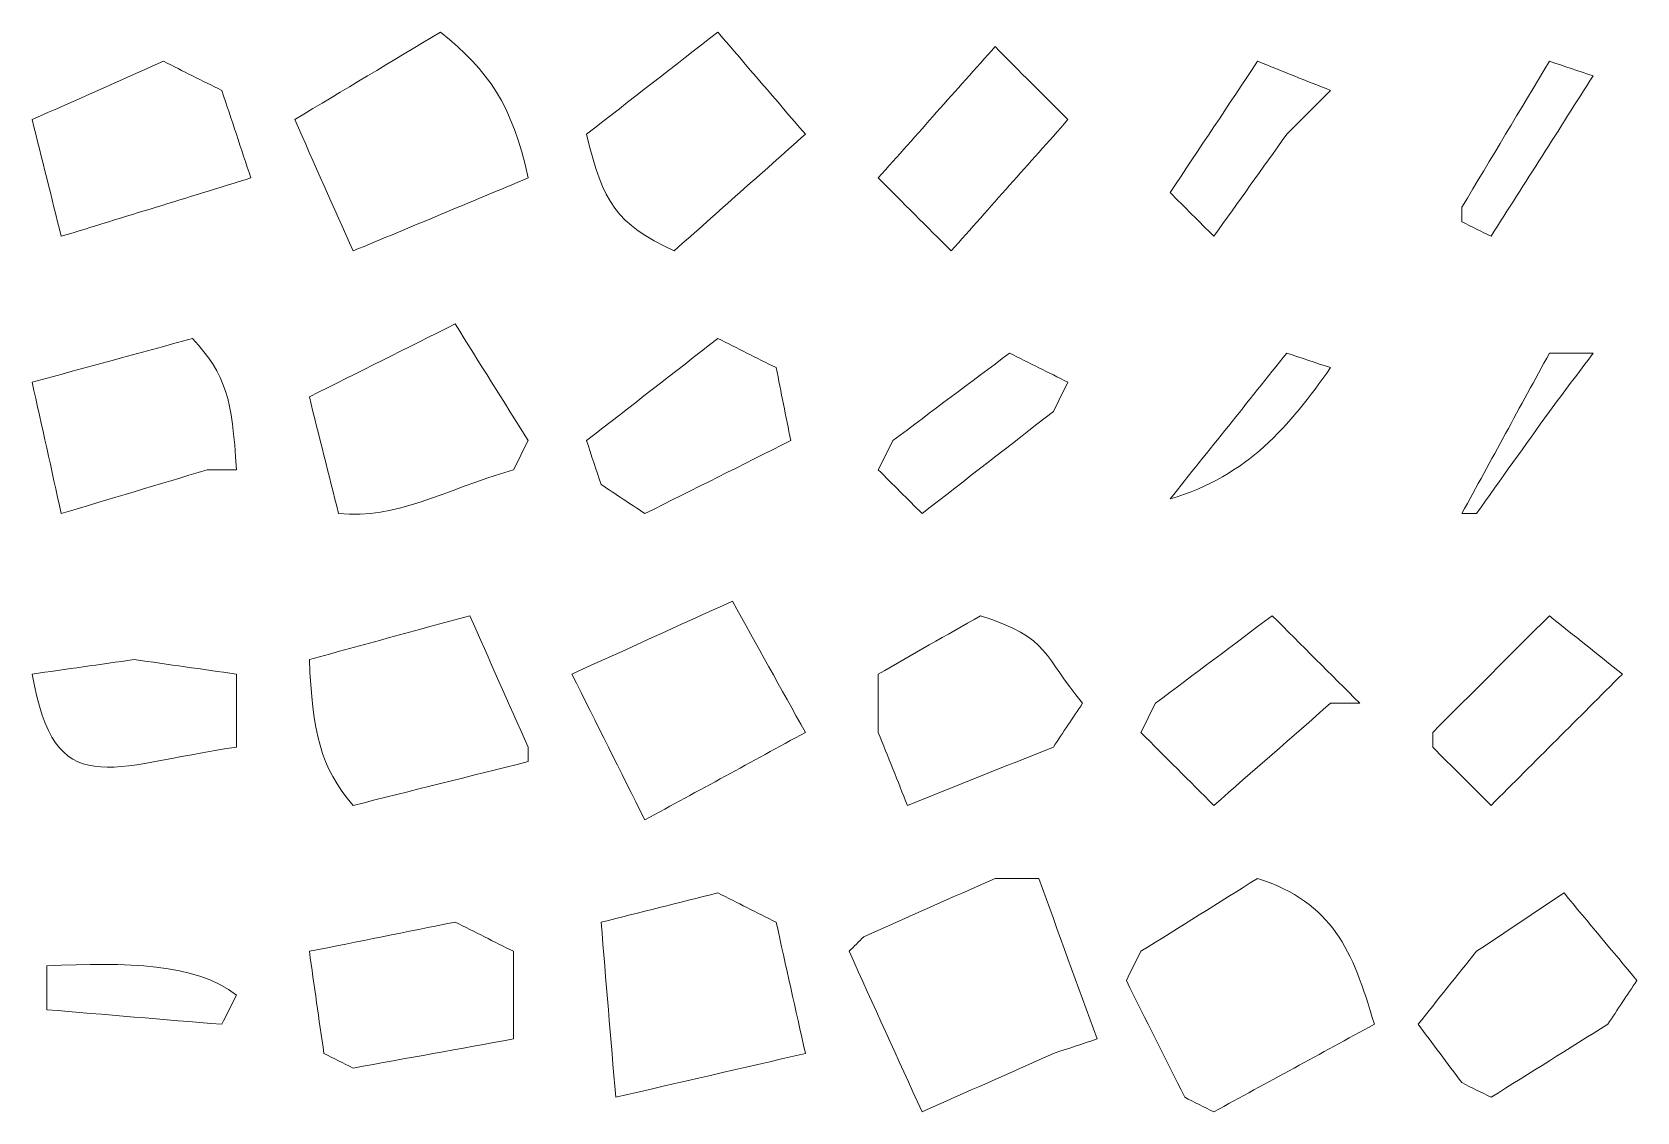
# Model space of a CAD drawing. Extents: x 69 to 542, y -750 to -43.
# Drawn here: x 202.9 to 312.9, y -651.3 to -577.3 of the extents above; entities that cross this region are included whole.
import ezdxf

# ---------------------------------------------------------------- set-up
doc = ezdxf.new("R2010")
doc.units = 0
doc.header["$MEASUREMENT"] = 0
doc.layers.add('Layer 1', color=7, linetype='Continuous', lineweight=0)

msp = doc.modelspace()

# ---------------------------------------------------------------- linework, layer by layer
at = {"layer": 'Layer 1', "color": 240, "lineweight": 18, "true_color": 0xed1c24}
for points, knots in [([(230.94, -577.33), (234.26, -580.05), (235.81, -582.24), (236.94, -587.33), (232.94, -589), (228.94, -590.67), (224.94, -592.33), (223.6, -589.33), (222.27, -586.33), (220.94, -583.33), (224.27, -581.33), (227.6, -579.33), (230.94, -577.33)], [0, 0, 0, 0, 1, 1, 1, 2, 2, 2, 3, 3, 3, 4, 4, 4, 4]), ([(230.94, -577.33), (234.26, -580.05), (235.81, -582.24), (236.94, -587.33), (232.94, -589), (228.94, -590.67), (224.94, -592.33), (223.6, -589.33), (222.27, -586.33), (220.94, -583.33), (224.27, -581.33), (227.6, -579.33), (230.94, -577.33)], [0, 0, 0, 0, 1, 1, 1, 2, 2, 2, 3, 3, 3, 4, 4, 4, 4]), ([(230.94, -577.33), (234.26, -580.05), (235.81, -582.24), (236.94, -587.33), (232.94, -589), (228.94, -590.67), (224.94, -592.33), (223.6, -589.33), (222.27, -586.33), (220.94, -583.33), (224.27, -581.33), (227.6, -579.33), (230.94, -577.33)], [0, 0, 0, 0, 1, 1, 1, 2, 2, 2, 3, 3, 3, 4, 4, 4, 4]), ([(249.94, -577.33), (251.94, -579.67), (253.94, -582), (255.94, -584.33), (252.94, -587), (249.94, -589.67), (246.94, -592.33), (242.96, -590.43), (242.09, -589.09), (240.94, -584.33), (243.94, -582), (246.94, -579.67), (249.94, -577.33)], [0, 0, 0, 0, 1, 1, 1, 2, 2, 2, 3, 3, 3, 4, 4, 4, 4]), ([(249.94, -577.33), (251.94, -579.67), (253.94, -582), (255.94, -584.33), (252.94, -587), (249.94, -589.67), (246.94, -592.33), (242.96, -590.43), (242.09, -589.09), (240.94, -584.33), (243.94, -582), (246.94, -579.67), (249.94, -577.33)], [0, 0, 0, 0, 1, 1, 1, 2, 2, 2, 3, 3, 3, 4, 4, 4, 4]), ([(249.94, -577.33), (251.94, -579.67), (253.94, -582), (255.94, -584.33), (252.94, -587), (249.94, -589.67), (246.94, -592.33), (242.96, -590.43), (242.09, -589.09), (240.94, -584.33), (243.94, -582), (246.94, -579.67), (249.94, -577.33)], [0, 0, 0, 0, 1, 1, 1, 2, 2, 2, 3, 3, 3, 4, 4, 4, 4]), ([(268.94, -578.33), (270.6, -580), (272.27, -581.67), (273.94, -583.33), (271.27, -586.33), (268.6, -589.33), (265.94, -592.33), (264.27, -590.67), (262.6, -589), (260.94, -587.33), (263.6, -584.33), (266.27, -581.33), (268.94, -578.33)], [0, 0, 0, 0, 1, 1, 1, 2, 2, 2, 3, 3, 3, 4, 4, 4, 4]), ([(268.94, -578.33), (270.6, -580), (272.27, -581.67), (273.94, -583.33), (271.27, -586.33), (268.6, -589.33), (265.94, -592.33), (264.27, -590.67), (262.6, -589), (260.94, -587.33), (263.6, -584.33), (266.27, -581.33), (268.94, -578.33)], [0, 0, 0, 0, 1, 1, 1, 2, 2, 2, 3, 3, 3, 4, 4, 4, 4]), ([(268.94, -578.33), (270.6, -580), (272.27, -581.67), (273.94, -583.33), (271.27, -586.33), (268.6, -589.33), (265.94, -592.33), (264.27, -590.67), (262.6, -589), (260.94, -587.33), (263.6, -584.33), (266.27, -581.33), (268.94, -578.33)], [0, 0, 0, 0, 1, 1, 1, 2, 2, 2, 3, 3, 3, 4, 4, 4, 4]), ([(211.94, -579.33), (213.27, -580), (214.6, -580.67), (215.94, -581.33), (216.6, -583.33), (217.27, -585.33), (217.94, -587.33), (213.6, -588.67), (209.27, -590), (204.94, -591.33), (204.27, -588.67), (203.6, -586), (202.94, -583.33), (205.94, -582), (208.94, -580.67), (211.94, -579.33)], [0, 0, 0, 0, 1, 1, 1, 2, 2, 2, 3, 3, 3, 4, 4, 4, 5, 5, 5, 5]), ([(211.94, -579.33), (213.27, -580), (214.6, -580.67), (215.94, -581.33), (216.6, -583.33), (217.27, -585.33), (217.94, -587.33), (213.6, -588.67), (209.27, -590), (204.94, -591.33), (204.27, -588.67), (203.6, -586), (202.94, -583.33), (205.94, -582), (208.94, -580.67), (211.94, -579.33)], [0, 0, 0, 0, 1, 1, 1, 2, 2, 2, 3, 3, 3, 4, 4, 4, 5, 5, 5, 5]), ([(211.94, -579.33), (213.27, -580), (214.6, -580.67), (215.94, -581.33), (216.6, -583.33), (217.27, -585.33), (217.94, -587.33), (213.6, -588.67), (209.27, -590), (204.94, -591.33), (204.27, -588.67), (203.6, -586), (202.94, -583.33), (205.94, -582), (208.94, -580.67), (211.94, -579.33)], [0, 0, 0, 0, 1, 1, 1, 2, 2, 2, 3, 3, 3, 4, 4, 4, 5, 5, 5, 5]), ([(286.94, -579.33), (288.6, -580), (290.27, -580.67), (291.94, -581.33), (290.94, -582.33), (289.94, -583.33), (288.94, -584.33), (287.27, -586.67), (285.6, -589), (283.94, -591.33), (282.94, -590.33), (281.94, -589.33), (280.94, -588.33), (282.94, -585.33), (284.94, -582.33), (286.94, -579.33)], [0, 0, 0, 0, 1, 1, 1, 2, 2, 2, 3, 3, 3, 4, 4, 4, 5, 5, 5, 5]), ([(286.94, -579.33), (288.6, -580), (290.27, -580.67), (291.94, -581.33), (290.94, -582.33), (289.94, -583.33), (288.94, -584.33), (287.27, -586.67), (285.6, -589), (283.94, -591.33), (282.94, -590.33), (281.94, -589.33), (280.94, -588.33), (282.94, -585.33), (284.94, -582.33), (286.94, -579.33)], [0, 0, 0, 0, 1, 1, 1, 2, 2, 2, 3, 3, 3, 4, 4, 4, 5, 5, 5, 5]), ([(286.94, -579.33), (288.6, -580), (290.27, -580.67), (291.94, -581.33), (290.94, -582.33), (289.94, -583.33), (288.94, -584.33), (287.27, -586.67), (285.6, -589), (283.94, -591.33), (282.94, -590.33), (281.94, -589.33), (280.94, -588.33), (282.94, -585.33), (284.94, -582.33), (286.94, -579.33)], [0, 0, 0, 0, 1, 1, 1, 2, 2, 2, 3, 3, 3, 4, 4, 4, 5, 5, 5, 5]), ([(306.94, -579.33), (307.94, -579.67), (308.94, -580), (309.94, -580.33), (307.6, -584), (305.27, -587.67), (302.94, -591.33), (302.27, -591), (301.6, -590.67), (300.94, -590.33), (300.94, -590), (300.94, -589.67), (300.94, -589.33), (302.94, -586), (304.94, -582.67), (306.94, -579.33)], [0, 0, 0, 0, 1, 1, 1, 2, 2, 2, 3, 3, 3, 4, 4, 4, 5, 5, 5, 5]), ([(306.94, -579.33), (307.94, -579.67), (308.94, -580), (309.94, -580.33), (307.6, -584), (305.27, -587.67), (302.94, -591.33), (302.27, -591), (301.6, -590.67), (300.94, -590.33), (300.94, -590), (300.94, -589.67), (300.94, -589.33), (302.94, -586), (304.94, -582.67), (306.94, -579.33)], [0, 0, 0, 0, 1, 1, 1, 2, 2, 2, 3, 3, 3, 4, 4, 4, 5, 5, 5, 5]), ([(306.94, -579.33), (307.94, -579.67), (308.94, -580), (309.94, -580.33), (307.6, -584), (305.27, -587.67), (302.94, -591.33), (302.27, -591), (301.6, -590.67), (300.94, -590.33), (300.94, -590), (300.94, -589.67), (300.94, -589.33), (302.94, -586), (304.94, -582.67), (306.94, -579.33)], [0, 0, 0, 0, 1, 1, 1, 2, 2, 2, 3, 3, 3, 4, 4, 4, 5, 5, 5, 5]), ([(213.94, -598.33), (216.24, -600.89), (216.65, -602.39), (216.94, -607.33), (216.27, -607.33), (215.6, -607.33), (214.94, -607.33), (211.6, -608.33), (208.27, -609.33), (204.94, -610.33), (204.27, -607.33), (203.6, -604.33), (202.94, -601.33), (206.6, -600.33), (210.27, -599.33), (213.94, -598.33)], [0, 0, 0, 0, 1, 1, 1, 2, 2, 2, 3, 3, 3, 4, 4, 4, 5, 5, 5, 5]), ([(213.94, -598.33), (216.24, -600.89), (216.65, -602.39), (216.94, -607.33), (216.27, -607.33), (215.6, -607.33), (214.94, -607.33), (211.6, -608.33), (208.27, -609.33), (204.94, -610.33), (204.27, -607.33), (203.6, -604.33), (202.94, -601.33), (206.6, -600.33), (210.27, -599.33), (213.94, -598.33)], [0, 0, 0, 0, 1, 1, 1, 2, 2, 2, 3, 3, 3, 4, 4, 4, 5, 5, 5, 5]), ([(213.94, -598.33), (216.24, -600.89), (216.65, -602.39), (216.94, -607.33), (216.27, -607.33), (215.6, -607.33), (214.94, -607.33), (211.6, -608.33), (208.27, -609.33), (204.94, -610.33), (204.27, -607.33), (203.6, -604.33), (202.94, -601.33), (206.6, -600.33), (210.27, -599.33), (213.94, -598.33)], [0, 0, 0, 0, 1, 1, 1, 2, 2, 2, 3, 3, 3, 4, 4, 4, 5, 5, 5, 5]), ([(231.94, -597.33), (233.6, -600), (235.27, -602.67), (236.94, -605.33), (236.6, -606), (236.27, -606.67), (235.94, -607.33), (231.02, -608.76), (227.98, -610.73), (223.94, -610.33), (223.27, -607.67), (222.6, -605), (221.94, -602.33), (225.27, -600.67), (228.6, -599), (231.94, -597.33)], [0, 0, 0, 0, 1, 1, 1, 2, 2, 2, 3, 3, 3, 4, 4, 4, 5, 5, 5, 5]), ([(231.94, -597.33), (233.6, -600), (235.27, -602.67), (236.94, -605.33), (236.6, -606), (236.27, -606.67), (235.94, -607.33), (231.02, -608.76), (227.98, -610.73), (223.94, -610.33), (223.27, -607.67), (222.6, -605), (221.94, -602.33), (225.27, -600.67), (228.6, -599), (231.94, -597.33)], [0, 0, 0, 0, 1, 1, 1, 2, 2, 2, 3, 3, 3, 4, 4, 4, 5, 5, 5, 5]), ([(231.94, -597.33), (233.6, -600), (235.27, -602.67), (236.94, -605.33), (236.6, -606), (236.27, -606.67), (235.94, -607.33), (231.02, -608.76), (227.98, -610.73), (223.94, -610.33), (223.27, -607.67), (222.6, -605), (221.94, -602.33), (225.27, -600.67), (228.6, -599), (231.94, -597.33)], [0, 0, 0, 0, 1, 1, 1, 2, 2, 2, 3, 3, 3, 4, 4, 4, 5, 5, 5, 5]), ([(249.94, -598.33), (251.27, -599), (252.6, -599.67), (253.94, -600.33), (254.27, -602), (254.6, -603.67), (254.94, -605.33), (251.6, -607), (248.27, -608.67), (244.94, -610.33), (243.94, -609.67), (242.94, -609), (241.94, -608.33), (241.6, -607.33), (241.27, -606.33), (240.94, -605.33), (243.94, -603), (246.94, -600.67), (249.94, -598.33)], [0, 0, 0, 0, 1, 1, 1, 2, 2, 2, 3, 3, 3, 4, 4, 4, 5, 5, 5, 6, 6, 6, 6]), ([(249.94, -598.33), (251.27, -599), (252.6, -599.67), (253.94, -600.33), (254.27, -602), (254.6, -603.67), (254.94, -605.33), (251.6, -607), (248.27, -608.67), (244.94, -610.33), (243.94, -609.67), (242.94, -609), (241.94, -608.33), (241.6, -607.33), (241.27, -606.33), (240.94, -605.33), (243.94, -603), (246.94, -600.67), (249.94, -598.33)], [0, 0, 0, 0, 1, 1, 1, 2, 2, 2, 3, 3, 3, 4, 4, 4, 5, 5, 5, 6, 6, 6, 6]), ([(249.94, -598.33), (251.27, -599), (252.6, -599.67), (253.94, -600.33), (254.27, -602), (254.6, -603.67), (254.94, -605.33), (251.6, -607), (248.27, -608.67), (244.94, -610.33), (243.94, -609.67), (242.94, -609), (241.94, -608.33), (241.6, -607.33), (241.27, -606.33), (240.94, -605.33), (243.94, -603), (246.94, -600.67), (249.94, -598.33)], [0, 0, 0, 0, 1, 1, 1, 2, 2, 2, 3, 3, 3, 4, 4, 4, 5, 5, 5, 6, 6, 6, 6]), ([(269.94, -599.33), (271.27, -600), (272.6, -600.67), (273.94, -601.33), (273.6, -602), (273.27, -602.67), (272.94, -603.33), (269.94, -605.67), (266.94, -608), (263.94, -610.33), (262.94, -609.33), (261.94, -608.33), (260.94, -607.33), (261.27, -606.67), (261.6, -606), (261.94, -605.33), (264.6, -603.33), (267.27, -601.33), (269.94, -599.33)], [0, 0, 0, 0, 1, 1, 1, 2, 2, 2, 3, 3, 3, 4, 4, 4, 5, 5, 5, 6, 6, 6, 6]), ([(269.94, -599.33), (271.27, -600), (272.6, -600.67), (273.94, -601.33), (273.6, -602), (273.27, -602.67), (272.94, -603.33), (269.94, -605.67), (266.94, -608), (263.94, -610.33), (262.94, -609.33), (261.94, -608.33), (260.94, -607.33), (261.27, -606.67), (261.6, -606), (261.94, -605.33), (264.6, -603.33), (267.27, -601.33), (269.94, -599.33)], [0, 0, 0, 0, 1, 1, 1, 2, 2, 2, 3, 3, 3, 4, 4, 4, 5, 5, 5, 6, 6, 6, 6]), ([(269.94, -599.33), (271.27, -600), (272.6, -600.67), (273.94, -601.33), (273.6, -602), (273.27, -602.67), (272.94, -603.33), (269.94, -605.67), (266.94, -608), (263.94, -610.33), (262.94, -609.33), (261.94, -608.33), (260.94, -607.33), (261.27, -606.67), (261.6, -606), (261.94, -605.33), (264.6, -603.33), (267.27, -601.33), (269.94, -599.33)], [0, 0, 0, 0, 1, 1, 1, 2, 2, 2, 3, 3, 3, 4, 4, 4, 5, 5, 5, 6, 6, 6, 6]), ([(288.94, -599.33), (289.94, -599.67), (290.94, -600), (291.94, -600.33), (289.11, -604.33), (286.3, -607.74), (280.94, -609.33), (283.6, -606), (286.27, -602.67), (288.94, -599.33)], [0, 0, 0, 0, 1, 1, 1, 2, 2, 2, 3, 3, 3, 3]), ([(288.94, -599.33), (289.94, -599.67), (290.94, -600), (291.94, -600.33), (289.11, -604.33), (286.3, -607.74), (280.94, -609.33), (283.6, -606), (286.27, -602.67), (288.94, -599.33)], [0, 0, 0, 0, 1, 1, 1, 2, 2, 2, 3, 3, 3, 3]), ([(288.94, -599.33), (289.94, -599.67), (290.94, -600), (291.94, -600.33), (289.11, -604.33), (286.3, -607.74), (280.94, -609.33), (283.6, -606), (286.27, -602.67), (288.94, -599.33)], [0, 0, 0, 0, 1, 1, 1, 2, 2, 2, 3, 3, 3, 3]), ([(306.94, -599.33), (307.94, -599.33), (308.94, -599.33), (309.94, -599.33), (308.94, -600.67), (307.94, -602), (306.94, -603.33), (305.27, -605.67), (303.6, -608), (301.94, -610.33), (301.6, -610.33), (301.27, -610.33), (300.94, -610.33), (302.94, -606.67), (304.94, -603), (306.94, -599.33)], [0, 0, 0, 0, 1, 1, 1, 2, 2, 2, 3, 3, 3, 4, 4, 4, 5, 5, 5, 5]), ([(306.94, -599.33), (307.94, -599.33), (308.94, -599.33), (309.94, -599.33), (308.94, -600.67), (307.94, -602), (306.94, -603.33), (305.27, -605.67), (303.6, -608), (301.94, -610.33), (301.6, -610.33), (301.27, -610.33), (300.94, -610.33), (302.94, -606.67), (304.94, -603), (306.94, -599.33)], [0, 0, 0, 0, 1, 1, 1, 2, 2, 2, 3, 3, 3, 4, 4, 4, 5, 5, 5, 5]), ([(306.94, -599.33), (307.94, -599.33), (308.94, -599.33), (309.94, -599.33), (308.94, -600.67), (307.94, -602), (306.94, -603.33), (305.27, -605.67), (303.6, -608), (301.94, -610.33), (301.6, -610.33), (301.27, -610.33), (300.94, -610.33), (302.94, -606.67), (304.94, -603), (306.94, -599.33)], [0, 0, 0, 0, 1, 1, 1, 2, 2, 2, 3, 3, 3, 4, 4, 4, 5, 5, 5, 5]), ([(250.94, -616.33), (252.6, -619.33), (254.27, -622.33), (255.94, -625.33), (252.27, -627.33), (248.6, -629.33), (244.94, -631.33), (243.27, -628), (241.6, -624.67), (239.94, -621.33), (243.6, -619.67), (247.27, -618), (250.94, -616.33)], [0, 0, 0, 0, 1, 1, 1, 2, 2, 2, 3, 3, 3, 4, 4, 4, 4]), ([(250.94, -616.33), (252.6, -619.33), (254.27, -622.33), (255.94, -625.33), (252.27, -627.33), (248.6, -629.33), (244.94, -631.33), (243.27, -628), (241.6, -624.67), (239.94, -621.33), (243.6, -619.67), (247.27, -618), (250.94, -616.33)], [0, 0, 0, 0, 1, 1, 1, 2, 2, 2, 3, 3, 3, 4, 4, 4, 4]), ([(250.94, -616.33), (252.6, -619.33), (254.27, -622.33), (255.94, -625.33), (252.27, -627.33), (248.6, -629.33), (244.94, -631.33), (243.27, -628), (241.6, -624.67), (239.94, -621.33), (243.6, -619.67), (247.27, -618), (250.94, -616.33)], [0, 0, 0, 0, 1, 1, 1, 2, 2, 2, 3, 3, 3, 4, 4, 4, 4]), ([(232.94, -617.33), (234.27, -620.33), (235.6, -623.33), (236.94, -626.33), (236.94, -626.67), (236.94, -627), (236.94, -627.33), (232.94, -628.33), (228.94, -629.33), (224.94, -630.33), (222.68, -627.71), (222.16, -625.27), (221.94, -620.33), (225.6, -619.33), (229.27, -618.33), (232.94, -617.33)], [0, 0, 0, 0, 1, 1, 1, 2, 2, 2, 3, 3, 3, 4, 4, 4, 5, 5, 5, 5]), ([(232.94, -617.33), (234.27, -620.33), (235.6, -623.33), (236.94, -626.33), (236.94, -626.67), (236.94, -627), (236.94, -627.33), (232.94, -628.33), (228.94, -629.33), (224.94, -630.33), (222.68, -627.71), (222.16, -625.27), (221.94, -620.33), (225.6, -619.33), (229.27, -618.33), (232.94, -617.33)], [0, 0, 0, 0, 1, 1, 1, 2, 2, 2, 3, 3, 3, 4, 4, 4, 5, 5, 5, 5]), ([(232.94, -617.33), (234.27, -620.33), (235.6, -623.33), (236.94, -626.33), (236.94, -626.67), (236.94, -627), (236.94, -627.33), (232.94, -628.33), (228.94, -629.33), (224.94, -630.33), (222.68, -627.71), (222.16, -625.27), (221.94, -620.33), (225.6, -619.33), (229.27, -618.33), (232.94, -617.33)], [0, 0, 0, 0, 1, 1, 1, 2, 2, 2, 3, 3, 3, 4, 4, 4, 5, 5, 5, 5]), ([(267.94, -617.33), (272.78, -618.88), (272.23, -620.11), (274.94, -623.33), (274.27, -624.33), (273.6, -625.33), (272.94, -626.33), (269.6, -627.67), (266.27, -629), (262.94, -630.33), (262.27, -628.67), (261.6, -627), (260.94, -625.33), (260.94, -624), (260.94, -622.67), (260.94, -621.33), (263.27, -620), (265.6, -618.67), (267.94, -617.33)], [0, 0, 0, 0, 1, 1, 1, 2, 2, 2, 3, 3, 3, 4, 4, 4, 5, 5, 5, 6, 6, 6, 6]), ([(267.94, -617.33), (272.78, -618.88), (272.23, -620.11), (274.94, -623.33), (274.27, -624.33), (273.6, -625.33), (272.94, -626.33), (269.6, -627.67), (266.27, -629), (262.94, -630.33), (262.27, -628.67), (261.6, -627), (260.94, -625.33), (260.94, -624), (260.94, -622.67), (260.94, -621.33), (263.27, -620), (265.6, -618.67), (267.94, -617.33)], [0, 0, 0, 0, 1, 1, 1, 2, 2, 2, 3, 3, 3, 4, 4, 4, 5, 5, 5, 6, 6, 6, 6]), ([(267.94, -617.33), (272.78, -618.88), (272.23, -620.11), (274.94, -623.33), (274.27, -624.33), (273.6, -625.33), (272.94, -626.33), (269.6, -627.67), (266.27, -629), (262.94, -630.33), (262.27, -628.67), (261.6, -627), (260.94, -625.33), (260.94, -624), (260.94, -622.67), (260.94, -621.33), (263.27, -620), (265.6, -618.67), (267.94, -617.33)], [0, 0, 0, 0, 1, 1, 1, 2, 2, 2, 3, 3, 3, 4, 4, 4, 5, 5, 5, 6, 6, 6, 6]), ([(287.94, -617.33), (289.94, -619.33), (291.94, -621.33), (293.94, -623.33), (293.27, -623.33), (292.6, -623.33), (291.94, -623.33), (289.27, -625.67), (286.6, -628), (283.94, -630.33), (282.27, -628.67), (280.6, -627), (278.94, -625.33), (279.27, -624.67), (279.6, -624), (279.94, -623.33), (282.6, -621.33), (285.27, -619.33), (287.94, -617.33)], [0, 0, 0, 0, 1, 1, 1, 2, 2, 2, 3, 3, 3, 4, 4, 4, 5, 5, 5, 6, 6, 6, 6]), ([(287.94, -617.33), (289.94, -619.33), (291.94, -621.33), (293.94, -623.33), (293.27, -623.33), (292.6, -623.33), (291.94, -623.33), (289.27, -625.67), (286.6, -628), (283.94, -630.33), (282.27, -628.67), (280.6, -627), (278.94, -625.33), (279.27, -624.67), (279.6, -624), (279.94, -623.33), (282.6, -621.33), (285.27, -619.33), (287.94, -617.33)], [0, 0, 0, 0, 1, 1, 1, 2, 2, 2, 3, 3, 3, 4, 4, 4, 5, 5, 5, 6, 6, 6, 6]), ([(287.94, -617.33), (289.94, -619.33), (291.94, -621.33), (293.94, -623.33), (293.27, -623.33), (292.6, -623.33), (291.94, -623.33), (289.27, -625.67), (286.6, -628), (283.94, -630.33), (282.27, -628.67), (280.6, -627), (278.94, -625.33), (279.27, -624.67), (279.6, -624), (279.94, -623.33), (282.6, -621.33), (285.27, -619.33), (287.94, -617.33)], [0, 0, 0, 0, 1, 1, 1, 2, 2, 2, 3, 3, 3, 4, 4, 4, 5, 5, 5, 6, 6, 6, 6]), ([(306.94, -617.33), (308.6, -618.67), (310.27, -620), (311.94, -621.33), (308.94, -624.33), (305.94, -627.33), (302.94, -630.33), (301.6, -629), (300.27, -627.67), (298.94, -626.33), (298.94, -626), (298.94, -625.67), (298.94, -625.33), (301.6, -622.67), (304.27, -620), (306.94, -617.33)], [0, 0, 0, 0, 1, 1, 1, 2, 2, 2, 3, 3, 3, 4, 4, 4, 5, 5, 5, 5]), ([(306.94, -617.33), (308.6, -618.67), (310.27, -620), (311.94, -621.33), (308.94, -624.33), (305.94, -627.33), (302.94, -630.33), (301.6, -629), (300.27, -627.67), (298.94, -626.33), (298.94, -626), (298.94, -625.67), (298.94, -625.33), (301.6, -622.67), (304.27, -620), (306.94, -617.33)], [0, 0, 0, 0, 1, 1, 1, 2, 2, 2, 3, 3, 3, 4, 4, 4, 5, 5, 5, 5]), ([(306.94, -617.33), (308.6, -618.67), (310.27, -620), (311.94, -621.33), (308.94, -624.33), (305.94, -627.33), (302.94, -630.33), (301.6, -629), (300.27, -627.67), (298.94, -626.33), (298.94, -626), (298.94, -625.67), (298.94, -625.33), (301.6, -622.67), (304.27, -620), (306.94, -617.33)], [0, 0, 0, 0, 1, 1, 1, 2, 2, 2, 3, 3, 3, 4, 4, 4, 5, 5, 5, 5]), ([(209.94, -620.33), (212.27, -620.67), (214.6, -621), (216.94, -621.33), (216.94, -623), (216.94, -624.67), (216.94, -626.33), (208.14, -627.64), (204.49, -630.21), (202.94, -621.33), (205.27, -621), (207.6, -620.67), (209.94, -620.33)], [0, 0, 0, 0, 1, 1, 1, 2, 2, 2, 3, 3, 3, 4, 4, 4, 4]), ([(209.94, -620.33), (212.27, -620.67), (214.6, -621), (216.94, -621.33), (216.94, -623), (216.94, -624.67), (216.94, -626.33), (208.14, -627.64), (204.49, -630.21), (202.94, -621.33), (205.27, -621), (207.6, -620.67), (209.94, -620.33)], [0, 0, 0, 0, 1, 1, 1, 2, 2, 2, 3, 3, 3, 4, 4, 4, 4]), ([(209.94, -620.33), (212.27, -620.67), (214.6, -621), (216.94, -621.33), (216.94, -623), (216.94, -624.67), (216.94, -626.33), (208.14, -627.64), (204.49, -630.21), (202.94, -621.33), (205.27, -621), (207.6, -620.67), (209.94, -620.33)], [0, 0, 0, 0, 1, 1, 1, 2, 2, 2, 3, 3, 3, 4, 4, 4, 4]), ([(268.94, -635.33), (269.94, -635.33), (270.94, -635.33), (271.94, -635.33), (273.27, -639), (274.6, -642.67), (275.94, -646.33), (274.94, -646.67), (273.94, -647), (272.94, -647.33), (269.94, -648.67), (266.94, -650), (263.94, -651.33), (262.27, -647.67), (260.6, -644), (258.94, -640.33), (259.27, -640), (259.6, -639.67), (259.94, -639.33), (262.94, -638), (265.94, -636.67), (268.94, -635.33)], [0, 0, 0, 0, 1, 1, 1, 2, 2, 2, 3, 3, 3, 4, 4, 4, 5, 5, 5, 6, 6, 6, 7, 7, 7, 7]), ([(268.94, -635.33), (269.94, -635.33), (270.94, -635.33), (271.94, -635.33), (273.27, -639), (274.6, -642.67), (275.94, -646.33), (274.94, -646.67), (273.94, -647), (272.94, -647.33), (269.94, -648.67), (266.94, -650), (263.94, -651.33), (262.27, -647.67), (260.6, -644), (258.94, -640.33), (259.27, -640), (259.6, -639.67), (259.94, -639.33), (262.94, -638), (265.94, -636.67), (268.94, -635.33)], [0, 0, 0, 0, 1, 1, 1, 2, 2, 2, 3, 3, 3, 4, 4, 4, 5, 5, 5, 6, 6, 6, 7, 7, 7, 7]), ([(268.94, -635.33), (269.94, -635.33), (270.94, -635.33), (271.94, -635.33), (273.27, -639), (274.6, -642.67), (275.94, -646.33), (274.94, -646.67), (273.94, -647), (272.94, -647.33), (269.94, -648.67), (266.94, -650), (263.94, -651.33), (262.27, -647.67), (260.6, -644), (258.94, -640.33), (259.27, -640), (259.6, -639.67), (259.94, -639.33), (262.94, -638), (265.94, -636.67), (268.94, -635.33)], [0, 0, 0, 0, 1, 1, 1, 2, 2, 2, 3, 3, 3, 4, 4, 4, 5, 5, 5, 6, 6, 6, 7, 7, 7, 7]), ([(286.94, -635.33), (292.1, -637.03), (293.43, -640.2), (294.94, -645.33), (291.27, -647.33), (287.6, -649.33), (283.94, -651.33), (283.27, -651), (282.6, -650.67), (281.94, -650.33), (280.6, -647.67), (279.27, -645), (277.94, -642.33), (278.27, -641.67), (278.6, -641), (278.94, -640.33), (281.6, -638.67), (284.27, -637), (286.94, -635.33)], [0, 0, 0, 0, 1, 1, 1, 2, 2, 2, 3, 3, 3, 4, 4, 4, 5, 5, 5, 6, 6, 6, 6]), ([(286.94, -635.33), (292.1, -637.03), (293.43, -640.2), (294.94, -645.33), (291.27, -647.33), (287.6, -649.33), (283.94, -651.33), (283.27, -651), (282.6, -650.67), (281.94, -650.33), (280.6, -647.67), (279.27, -645), (277.94, -642.33), (278.27, -641.67), (278.6, -641), (278.94, -640.33), (281.6, -638.67), (284.27, -637), (286.94, -635.33)], [0, 0, 0, 0, 1, 1, 1, 2, 2, 2, 3, 3, 3, 4, 4, 4, 5, 5, 5, 6, 6, 6, 6]), ([(286.94, -635.33), (292.1, -637.03), (293.43, -640.2), (294.94, -645.33), (291.27, -647.33), (287.6, -649.33), (283.94, -651.33), (283.27, -651), (282.6, -650.67), (281.94, -650.33), (280.6, -647.67), (279.27, -645), (277.94, -642.33), (278.27, -641.67), (278.6, -641), (278.94, -640.33), (281.6, -638.67), (284.27, -637), (286.94, -635.33)], [0, 0, 0, 0, 1, 1, 1, 2, 2, 2, 3, 3, 3, 4, 4, 4, 5, 5, 5, 6, 6, 6, 6]), ([(249.94, -636.33), (251.27, -637), (252.6, -637.67), (253.94, -638.33), (254.6, -641.33), (255.27, -644.33), (255.94, -647.33), (251.6, -648.33), (247.27, -649.33), (242.94, -650.33), (242.6, -646.33), (242.27, -642.33), (241.94, -638.33), (244.6, -637.67), (247.27, -637), (249.94, -636.33)], [0, 0, 0, 0, 1, 1, 1, 2, 2, 2, 3, 3, 3, 4, 4, 4, 5, 5, 5, 5]), ([(249.94, -636.33), (251.27, -637), (252.6, -637.67), (253.94, -638.33), (254.6, -641.33), (255.27, -644.33), (255.94, -647.33), (251.6, -648.33), (247.27, -649.33), (242.94, -650.33), (242.6, -646.33), (242.27, -642.33), (241.94, -638.33), (244.6, -637.67), (247.27, -637), (249.94, -636.33)], [0, 0, 0, 0, 1, 1, 1, 2, 2, 2, 3, 3, 3, 4, 4, 4, 5, 5, 5, 5]), ([(249.94, -636.33), (251.27, -637), (252.6, -637.67), (253.94, -638.33), (254.6, -641.33), (255.27, -644.33), (255.94, -647.33), (251.6, -648.33), (247.27, -649.33), (242.94, -650.33), (242.6, -646.33), (242.27, -642.33), (241.94, -638.33), (244.6, -637.67), (247.27, -637), (249.94, -636.33)], [0, 0, 0, 0, 1, 1, 1, 2, 2, 2, 3, 3, 3, 4, 4, 4, 5, 5, 5, 5]), ([(307.94, -636.33), (309.6, -638.33), (311.27, -640.33), (312.94, -642.33), (312.27, -643.33), (311.6, -644.33), (310.94, -645.33), (308.27, -647), (305.6, -648.67), (302.94, -650.33), (302.27, -650), (301.6, -649.67), (300.94, -649.33), (299.94, -648), (298.94, -646.67), (297.94, -645.33), (299.27, -643.67), (300.6, -642), (301.94, -640.33), (303.94, -639), (305.94, -637.67), (307.94, -636.33)], [0, 0, 0, 0, 1, 1, 1, 2, 2, 2, 3, 3, 3, 4, 4, 4, 5, 5, 5, 6, 6, 6, 7, 7, 7, 7]), ([(307.94, -636.33), (309.6, -638.33), (311.27, -640.33), (312.94, -642.33), (312.27, -643.33), (311.6, -644.33), (310.94, -645.33), (308.27, -647), (305.6, -648.67), (302.94, -650.33), (302.27, -650), (301.6, -649.67), (300.94, -649.33), (299.94, -648), (298.94, -646.67), (297.94, -645.33), (299.27, -643.67), (300.6, -642), (301.94, -640.33), (303.94, -639), (305.94, -637.67), (307.94, -636.33)], [0, 0, 0, 0, 1, 1, 1, 2, 2, 2, 3, 3, 3, 4, 4, 4, 5, 5, 5, 6, 6, 6, 7, 7, 7, 7]), ([(307.94, -636.33), (309.6, -638.33), (311.27, -640.33), (312.94, -642.33), (312.27, -643.33), (311.6, -644.33), (310.94, -645.33), (308.27, -647), (305.6, -648.67), (302.94, -650.33), (302.27, -650), (301.6, -649.67), (300.94, -649.33), (299.94, -648), (298.94, -646.67), (297.94, -645.33), (299.27, -643.67), (300.6, -642), (301.94, -640.33), (303.94, -639), (305.94, -637.67), (307.94, -636.33)], [0, 0, 0, 0, 1, 1, 1, 2, 2, 2, 3, 3, 3, 4, 4, 4, 5, 5, 5, 6, 6, 6, 7, 7, 7, 7]), ([(231.94, -638.33), (233.27, -639), (234.6, -639.67), (235.94, -640.33), (235.94, -642.33), (235.94, -644.33), (235.94, -646.33), (232.27, -647), (228.6, -647.67), (224.94, -648.33), (224.27, -648), (223.6, -647.67), (222.94, -647.33), (222.6, -645), (222.27, -642.67), (221.94, -640.33), (225.27, -639.67), (228.6, -639), (231.94, -638.33)], [0, 0, 0, 0, 1, 1, 1, 2, 2, 2, 3, 3, 3, 4, 4, 4, 5, 5, 5, 6, 6, 6, 6]), ([(231.94, -638.33), (233.27, -639), (234.6, -639.67), (235.94, -640.33), (235.94, -642.33), (235.94, -644.33), (235.94, -646.33), (232.27, -647), (228.6, -647.67), (224.94, -648.33), (224.27, -648), (223.6, -647.67), (222.94, -647.33), (222.6, -645), (222.27, -642.67), (221.94, -640.33), (225.27, -639.67), (228.6, -639), (231.94, -638.33)], [0, 0, 0, 0, 1, 1, 1, 2, 2, 2, 3, 3, 3, 4, 4, 4, 5, 5, 5, 6, 6, 6, 6]), ([(231.94, -638.33), (233.27, -639), (234.6, -639.67), (235.94, -640.33), (235.94, -642.33), (235.94, -644.33), (235.94, -646.33), (232.27, -647), (228.6, -647.67), (224.94, -648.33), (224.27, -648), (223.6, -647.67), (222.94, -647.33), (222.6, -645), (222.27, -642.67), (221.94, -640.33), (225.27, -639.67), (228.6, -639), (231.94, -638.33)], [0, 0, 0, 0, 1, 1, 1, 2, 2, 2, 3, 3, 3, 4, 4, 4, 5, 5, 5, 6, 6, 6, 6]), ([(203.94, -641.33), (209.39, -641.06), (214.17, -641.15), (216.94, -643.33), (216.6, -644), (216.27, -644.67), (215.94, -645.33), (211.94, -645), (207.94, -644.67), (203.94, -644.33), (203.94, -643.33), (203.94, -642.33), (203.94, -641.33)], [0, 0, 0, 0, 1, 1, 1, 2, 2, 2, 3, 3, 3, 4, 4, 4, 4]), ([(203.94, -641.33), (209.39, -641.06), (214.17, -641.15), (216.94, -643.33), (216.6, -644), (216.27, -644.67), (215.94, -645.33), (211.94, -645), (207.94, -644.67), (203.94, -644.33), (203.94, -643.33), (203.94, -642.33), (203.94, -641.33)], [0, 0, 0, 0, 1, 1, 1, 2, 2, 2, 3, 3, 3, 4, 4, 4, 4]), ([(203.94, -641.33), (209.39, -641.06), (214.17, -641.15), (216.94, -643.33), (216.6, -644), (216.27, -644.67), (215.94, -645.33), (211.94, -645), (207.94, -644.67), (203.94, -644.33), (203.94, -643.33), (203.94, -642.33), (203.94, -641.33)], [0, 0, 0, 0, 1, 1, 1, 2, 2, 2, 3, 3, 3, 4, 4, 4, 4])]:
    msp.add_open_spline(points, degree=3, knots=knots, dxfattribs=at)

doc.saveas('drawing.dxf')
